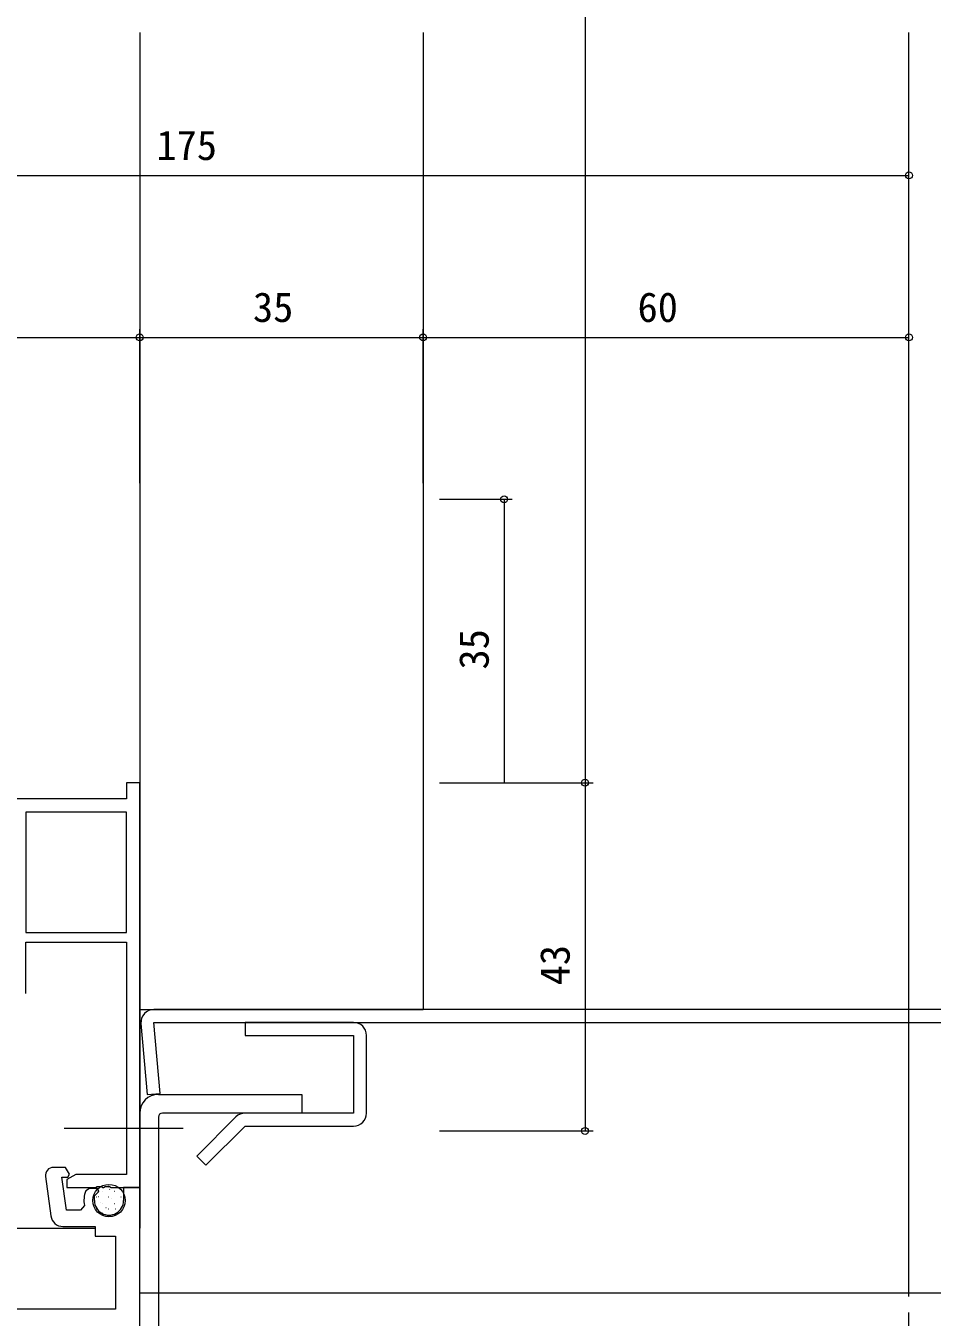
# Model space of a CAD drawing. Units: millimetres, scale not verified. Extents: x -594 to 539, y -420 to 386.
# Drawn here: x -384.1 to -272.1, y -174.5 to -15 of the extents above; entities that cross this region are included whole.
import ezdxf
from ezdxf.enums import TextEntityAlignment as Align

# ---------------------------------------------------------------- set-up
doc = ezdxf.new("R2010")
doc.units = ezdxf.units.MM
doc.header["$LTSCALE"] = 2
doc.linetypes.add('CHAIN2', pattern=[12, 9, -1, 1, -1])
doc.linetypes.add('DASHED3', pattern=[4, 3, -1])
for name, color, linetype, lineweight in [('0-3_YKK_11', 7, 'Continuous', 9), ('0-5_YKK_12', 2, 'Continuous', 9), ('0-6_YKK_13', 4, 'Continuous', 9), ('0-8_YKK_D', 6, 'Continuous', 9), ('0-9_YSS_K', 3, 'Continuous', 9)]:
    doc.layers.add(name, color=color, linetype=linetype, lineweight=lineweight)
doc.styles.add('ＭＳ ゴシック', font='')
doc.styles.get('ＭＳ ゴシック').set_extended_font_data('MS Gothic')

msp = doc.modelspace()

# ---------------------------------------------------------------- linework, layer by layer
at = {"layer": '0-3_YKK_11'}
for p, q in [((-371.63, -108.5), (-371.63, -110.5)), ((-370, -108.5), (-371.63, -108.5)), ((-370, -158.5), (-370, -108.5)), ((-371.63, -110.5), (-388, -110.5)), ((-384.07, -112.13), (-384.07, -127)), ((-371.63, -112.13), (-384.07, -112.13)), ((-371.63, -127), (-371.63, -112.13)), ((-371.63, -127), (-371.63, -112.13)), ((-384.07, -127), (-371.63, -127)), ((-384.07, -128.2), (-371.63, -128.2)), ((-384.07, -134.53), (-384.07, -128.2)), ((-371.63, -128.2), (-371.63, -156.87)), ((-379.173, -156), (-380.654, -156)), ((-378.677, -156.86), (-379.173, -156)), ((-381.644, -157.136), (-380.978, -162.004)), ((-379.617, -157.2), (-378.873, -157.2)), ((-379.055, -161.3), (-379.617, -157.2)), ((-377.909, -156.87), (-379, -157.5)), ((-379, -157.5), (-379, -158.5)), ((-378.873, -157.2), (-378.677, -156.86)), ((-371.63, -156.87), (-377.909, -156.87)), ((-379, -158.5), (-375.458, -158.5)), ((-376.2, -158.6), (-376.662, -158.908)), ((-375.224, -158.6), (-376.2, -158.6)), ((-375.6, -159.524), (-375.064, -158.988)), ((-375.458, -158.5), (-375.275, -158.38)), ((-375.275, -158.38), (-374.725, -158.38)), ((-375.064, -158.988), (-375.224, -158.6)), ((-374.725, -158.38), (-374.542, -158.5)), ((-374.542, -158.5), (-374.458, -158.5)), ((-374.458, -158.5), (-374.275, -158.38)), ((-374.275, -158.38), (-373.725, -158.38)), ((-373.725, -158.38), (-373.542, -158.5)), ((-373.542, -158.5), (-370, -158.5)), ((-372, -158.5), (-372, -160.1)), ((-370, -158.5), (-372, -158.5)), ((-370, -211.5), (-370, -158.5)), ((-376.841, -160.703), (-377.331, -161.3)), ((-375.6, -160.1), (-375.6, -159.524)), ((-377.331, -161.3), (-379.055, -161.3)), ((-379.491, -163.3), (-375.5, -163.3)), ((-375.5, -163.3), (-375.5, -164.5)), ((-375.5, -164.5), (-373, -164.5)), ((-373, -164.5), (-373, -173.5)), ((-373, -173.5), (-401.8, -173.5))]:
    msp.add_line(p, q, dxfattribs=at)
for centre, radius, start, end in [((-380.654, -157), 1, 90.00002, 187.80019), ((-373.8, -160.1), 3.1, 157.38011, 191.21225), ((-373.8, -160.1), 1.8, 179.99998, 0), ((-379.491, -161.8), 1.5, 187.80019, 269.99997)]:
    msp.add_arc(centre, radius, start, end, dxfattribs=at)
at = {"layer": '0-5_YKK_12'}
for p, q in [((-370, -15.869), (-370, -163.5)), ((-335, -15.869), (-335, -136.5)), ((-275, -171.5), (-275, -15.869)), ((-370, -136.5), (-335, -136.5)), ((-403.5, -163.5), (-375.6, -163.5))]:
    msp.add_line(p, q, dxfattribs=at)
at = {"layer": '0-5_YKK_12', "linetype": 'DASHED3'}
msp.add_line((-275, -267.943), (-275, -171.5), dxfattribs=at)
at = {"layer": '0-6_YKK_13'}
for p, q in [((-240, -136.5), (-368.254, -136.5)), ((-369.848, -138.239), (-369.081, -147)), ((-368.254, -138.1), (-240, -138.1)), ((-367.487, -146.861), (-368.254, -138.1)), ((-357, -138.1), (-357, -139.7)), ((-343.6, -138.1), (-357, -138.1)), ((-357, -139.7), (-343.6, -139.7)), ((-343.6, -139.7), (-343.6, -149.3)), ((-342, -149.3), (-342, -139.7)), ((-369.081, -147), (-367.487, -146.861)), ((-367.7, -147), (-350, -147)), ((-350, -147), (-350, -149.3)), ((-370, -187), (-370, -149.3)), ((-367.7, -149.8), (-367.7, -187)), ((-350, -149.3), (-367.2, -149.3)), ((-358.131, -149.769), (-362.966, -154.603)), ((-343.6, -149.3), (-357, -149.3)), ((-361.835, -155.735), (-357, -150.9)), ((-357, -150.9), (-343.6, -150.9)), ((-362.966, -154.603), (-361.835, -155.735)), ((-375.202, -159.035), (-375.197, -159.033)), ((-374.66, -158.955), (-374.635, -158.955)), ((-373.852, -158.147), (-373.827, -158.147)), ((-373.807, -158.541), (-373.802, -158.539)), ((-373.744, -158.72), (-373.703, -158.692)), ((-373.14, -158.955), (-373.115, -158.955)), ((-375.372, -159.642), (-375.348, -159.642)), ((-375.089, -159.61), (-375.047, -159.582)), ((-374.879, -160.341), (-374.874, -160.339)), ((-374.66, -160.45), (-374.635, -160.45)), ((-374.187, -160.972), (-374.145, -160.944)), ((-373.852, -159.642), (-373.827, -159.642)), ((-373.508, -159.855), (-373.503, -159.854)), ((-373.14, -160.45), (-373.115, -160.45)), ((-372.333, -159.642), (-372.307, -159.642)), ((-375.372, -161.137), (-375.348, -161.137)), ((-374.58, -161.655), (-374.575, -161.654)), ((-373.852, -161.137), (-373.827, -161.137)), ((-373.14, -161.945), (-373.115, -161.945)), ((-373.02, -161.103), (-373.015, -161.101)), ((-372.333, -161.137), (-372.307, -161.137))]:
    msp.add_line(p, q, dxfattribs=at)
at = {"layer": '0-6_YKK_13', "linetype": 'CHAIN2'}
msp.add_line((-364.647, -151.2), (-379.33, -151.2), dxfattribs=at)
at = {"layer": '0-6_YKK_13'}
msp.add_circle((-373.8, -160.1), 2, dxfattribs=at)
for centre, radius, start, end in [((-368.254, -138.1), 1.6, 90, 185), ((-343.6, -139.7), 1.6, 0, 90), ((-367.7, -149.3), 2.3, 90, 180), ((-367.2, -149.8), 0.5, 90, 180), ((-357, -150.9), 1.6, 90, 135), ((-343.6, -149.3), 1.6, 270, 0)]:
    msp.add_arc(centre, radius, start, end, dxfattribs=at)
at = {"layer": '0-8_YKK_D'}
for p, q in [((-315, 95.201), (-315, -108.5)), ((-275, -71.5), (-275, -32.5)), ((-450, -33.5), (-275, -33.5)), ((-370, -71.5), (-370, -52.5)), ((-370, -71.5), (-370, -52.5)), ((-335, -71.5), (-335, -52.5)), ((-335, -71.5), (-335, -52.5)), ((-275, -71.5), (-275, -52.5)), ((-440, -53.5), (-370, -53.5)), ((-370, -53.5), (-335, -53.5)), ((-335, -53.5), (-275, -53.5)), ((-333, -73.5), (-324, -73.5)), ((-325, -73.5), (-325, -108.5)), ((-333, -108.5), (-314, -108.5)), ((-333, -108.5), (-314, -108.5)), ((-315, -108.5), (-315, -151.5)), ((-333, -151.5), (-314, -151.5))]:
    msp.add_line(p, q, dxfattribs=at)
for centre in [(-275, -33.5), (-370, -53.5), (-370, -53.5), (-335, -53.5), (-335, -53.5), (-275, -53.5), (-325, -73.5), (-315, -108.5), (-315, -108.5), (-315, -151.5)]:
    msp.add_circle(centre, 0.425, dxfattribs=at)
at = {"layer": '0-9_YSS_K'}
msp.add_line((-370, -171.5), (-255, -171.5), dxfattribs=at)

# ---------------------------------------------------------------- texts
at = {"layer": '0-8_YKK_D', "color": 4, "style": 'ＭＳ ゴシック'}
for s, p in [('175', (-367.94, -32.7)), ('35', (-356.02, -52.7)), ('60', (-308.52, -52.7))]:
    msp.add_text(s, height=3.666, dxfattribs=at).set_placement(p, align=Align.BOTTOM_LEFT)
for s, p in [('35', (-325.8, -94.52)), ('43', (-315.8, -133.52))]:
    msp.add_text(s, height=3.666, rotation=90, dxfattribs=at).set_placement(p, align=Align.BOTTOM_LEFT)

doc.saveas('drawing.dxf')
